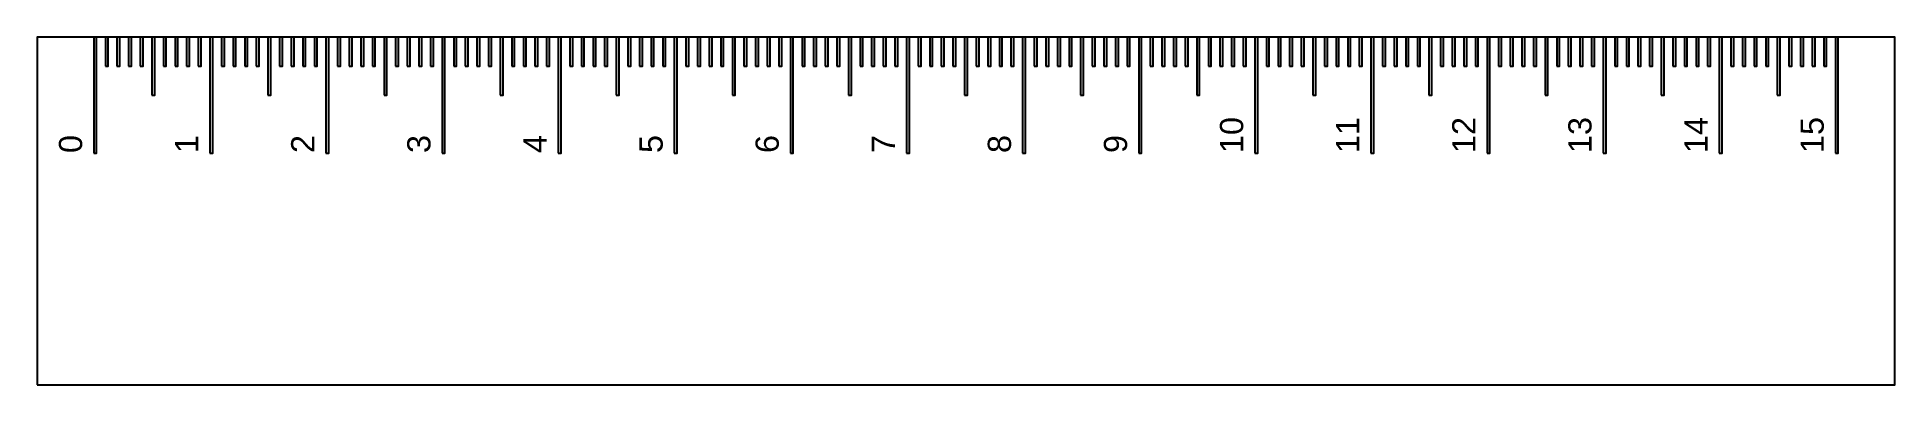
# Model space of a CAD drawing. Header units: millimetres. Extents: x 0 to 160, y 0 to 30.
import ezdxf

# ---------------------------------------------------------------- set-up
doc = ezdxf.new("R2010")
doc.units = ezdxf.units.MM
doc.layers.add('CUT', color=7, linetype='CONTINUOUS')
doc.layers.add('SCAN', color=5, linetype='CONTINUOUS')
doc.styles.get("Standard").update_dxf_attribs({"font": 'arial.ttf'})

msp = doc.modelspace()

# ---------------------------------------------------------------- linework, layer by layer
at = {"layer": 'CUT'}
msp.add_polyline3d([(0, 0, 0), (160, 0, 0), (160, 30, 0), (0, 30, 0)], close=True, dxfattribs=at)
at = {"layer": 'SCAN'}
for points in [[(4.875, 20, 0), (5.125, 20, 0), (5.125, 30, 0), (4.875, 30, 0)], [(5.875, 27.5, 0), (6.125, 27.5, 0), (6.125, 30, 0), (5.875, 30, 0)], [(6.875, 27.5, 0), (7.125, 27.5, 0), (7.125, 30, 0), (6.875, 30, 0)], [(7.875, 27.5, 0), (8.125, 27.5, 0), (8.125, 30, 0), (7.875, 30, 0)], [(8.875, 27.5, 0), (9.125, 27.5, 0), (9.125, 30, 0), (8.875, 30, 0)], [(9.875, 25, 0), (10.125, 25, 0), (10.125, 30, 0), (9.875, 30, 0)], [(10.875, 27.5, 0), (11.125, 27.5, 0), (11.125, 30, 0), (10.875, 30, 0)], [(11.875, 27.5, 0), (12.125, 27.5, 0), (12.125, 30, 0), (11.875, 30, 0)], [(12.875, 27.5, 0), (13.125, 27.5, 0), (13.125, 30, 0), (12.875, 30, 0)], [(13.875, 27.5, 0), (14.125, 27.5, 0), (14.125, 30, 0), (13.875, 30, 0)], [(14.875, 20, 0), (15.125, 20, 0), (15.125, 30, 0), (14.875, 30, 0)], [(15.875, 27.5, 0), (16.125, 27.5, 0), (16.125, 30, 0), (15.875, 30, 0)], [(16.875, 27.5, 0), (17.125, 27.5, 0), (17.125, 30, 0), (16.875, 30, 0)], [(17.875, 27.5, 0), (18.125, 27.5, 0), (18.125, 30, 0), (17.875, 30, 0)], [(18.875, 27.5, 0), (19.125, 27.5, 0), (19.125, 30, 0), (18.875, 30, 0)], [(19.875, 25, 0), (20.125, 25, 0), (20.125, 30, 0), (19.875, 30, 0)], [(20.875, 27.5, 0), (21.125, 27.5, 0), (21.125, 30, 0), (20.875, 30, 0)], [(21.875, 27.5, 0), (22.125, 27.5, 0), (22.125, 30, 0), (21.875, 30, 0)], [(22.875, 27.5, 0), (23.125, 27.5, 0), (23.125, 30, 0), (22.875, 30, 0)], [(23.875, 27.5, 0), (24.125, 27.5, 0), (24.125, 30, 0), (23.875, 30, 0)], [(24.875, 20, 0), (25.125, 20, 0), (25.125, 30, 0), (24.875, 30, 0)], [(25.875, 27.5, 0), (26.125, 27.5, 0), (26.125, 30, 0), (25.875, 30, 0)], [(26.875, 27.5, 0), (27.125, 27.5, 0), (27.125, 30, 0), (26.875, 30, 0)], [(27.875, 27.5, 0), (28.125, 27.5, 0), (28.125, 30, 0), (27.875, 30, 0)], [(28.875, 27.5, 0), (29.125, 27.5, 0), (29.125, 30, 0), (28.875, 30, 0)], [(29.875, 25, 0), (30.125, 25, 0), (30.125, 30, 0), (29.875, 30, 0)], [(30.875, 27.5, 0), (31.125, 27.5, 0), (31.125, 30, 0), (30.875, 30, 0)], [(31.875, 27.5, 0), (32.125, 27.5, 0), (32.125, 30, 0), (31.875, 30, 0)], [(32.875, 27.5, 0), (33.125, 27.5, 0), (33.125, 30, 0), (32.875, 30, 0)], [(33.875, 27.5, 0), (34.125, 27.5, 0), (34.125, 30, 0), (33.875, 30, 0)], [(34.875, 20, 0), (35.125, 20, 0), (35.125, 30, 0), (34.875, 30, 0)], [(35.875, 27.5, 0), (36.125, 27.5, 0), (36.125, 30, 0), (35.875, 30, 0)], [(36.875, 27.5, 0), (37.125, 27.5, 0), (37.125, 30, 0), (36.875, 30, 0)], [(37.875, 27.5, 0), (38.125, 27.5, 0), (38.125, 30, 0), (37.875, 30, 0)], [(38.875, 27.5, 0), (39.125, 27.5, 0), (39.125, 30, 0), (38.875, 30, 0)], [(39.875, 25, 0), (40.125, 25, 0), (40.125, 30, 0), (39.875, 30, 0)], [(40.875, 27.5, 0), (41.125, 27.5, 0), (41.125, 30, 0), (40.875, 30, 0)], [(41.875, 27.5, 0), (42.125, 27.5, 0), (42.125, 30, 0), (41.875, 30, 0)], [(42.875, 27.5, 0), (43.125, 27.5, 0), (43.125, 30, 0), (42.875, 30, 0)], [(43.875, 27.5, 0), (44.125, 27.5, 0), (44.125, 30, 0), (43.875, 30, 0)], [(44.875, 20, 0), (45.125, 20, 0), (45.125, 30, 0), (44.875, 30, 0)], [(45.875, 27.5, 0), (46.125, 27.5, 0), (46.125, 30, 0), (45.875, 30, 0)], [(46.875, 27.5, 0), (47.125, 27.5, 0), (47.125, 30, 0), (46.875, 30, 0)], [(47.875, 27.5, 0), (48.125, 27.5, 0), (48.125, 30, 0), (47.875, 30, 0)], [(48.875, 27.5, 0), (49.125, 27.5, 0), (49.125, 30, 0), (48.875, 30, 0)], [(49.875, 25, 0), (50.125, 25, 0), (50.125, 30, 0), (49.875, 30, 0)], [(50.875, 27.5, 0), (51.125, 27.5, 0), (51.125, 30, 0), (50.875, 30, 0)], [(51.875, 27.5, 0), (52.125, 27.5, 0), (52.125, 30, 0), (51.875, 30, 0)], [(52.875, 27.5, 0), (53.125, 27.5, 0), (53.125, 30, 0), (52.875, 30, 0)], [(53.875, 27.5, 0), (54.125, 27.5, 0), (54.125, 30, 0), (53.875, 30, 0)], [(54.875, 20, 0), (55.125, 20, 0), (55.125, 30, 0), (54.875, 30, 0)], [(55.875, 27.5, 0), (56.125, 27.5, 0), (56.125, 30, 0), (55.875, 30, 0)], [(56.875, 27.5, 0), (57.125, 27.5, 0), (57.125, 30, 0), (56.875, 30, 0)], [(57.875, 27.5, 0), (58.125, 27.5, 0), (58.125, 30, 0), (57.875, 30, 0)], [(58.875, 27.5, 0), (59.125, 27.5, 0), (59.125, 30, 0), (58.875, 30, 0)], [(59.875, 25, 0), (60.125, 25, 0), (60.125, 30, 0), (59.875, 30, 0)], [(60.875, 27.5, 0), (61.125, 27.5, 0), (61.125, 30, 0), (60.875, 30, 0)], [(61.875, 27.5, 0), (62.125, 27.5, 0), (62.125, 30, 0), (61.875, 30, 0)], [(62.875, 27.5, 0), (63.125, 27.5, 0), (63.125, 30, 0), (62.875, 30, 0)], [(63.875, 27.5, 0), (64.125, 27.5, 0), (64.125, 30, 0), (63.875, 30, 0)], [(64.875, 20, 0), (65.125, 20, 0), (65.125, 30, 0), (64.875, 30, 0)], [(65.875, 27.5, 0), (66.125, 27.5, 0), (66.125, 30, 0), (65.875, 30, 0)], [(66.875, 27.5, 0), (67.125, 27.5, 0), (67.125, 30, 0), (66.875, 30, 0)], [(67.875, 27.5, 0), (68.125, 27.5, 0), (68.125, 30, 0), (67.875, 30, 0)], [(68.875, 27.5, 0), (69.125, 27.5, 0), (69.125, 30, 0), (68.875, 30, 0)], [(69.875, 25, 0), (70.125, 25, 0), (70.125, 30, 0), (69.875, 30, 0)], [(70.875, 27.5, 0), (71.125, 27.5, 0), (71.125, 30, 0), (70.875, 30, 0)], [(71.875, 27.5, 0), (72.125, 27.5, 0), (72.125, 30, 0), (71.875, 30, 0)], [(72.875, 27.5, 0), (73.125, 27.5, 0), (73.125, 30, 0), (72.875, 30, 0)], [(73.875, 27.5, 0), (74.125, 27.5, 0), (74.125, 30, 0), (73.875, 30, 0)], [(74.875, 20, 0), (75.125, 20, 0), (75.125, 30, 0), (74.875, 30, 0)], [(75.875, 27.5, 0), (76.125, 27.5, 0), (76.125, 30, 0), (75.875, 30, 0)], [(76.875, 27.5, 0), (77.125, 27.5, 0), (77.125, 30, 0), (76.875, 30, 0)], [(77.875, 27.5, 0), (78.125, 27.5, 0), (78.125, 30, 0), (77.875, 30, 0)], [(78.875, 27.5, 0), (79.125, 27.5, 0), (79.125, 30, 0), (78.875, 30, 0)], [(79.875, 25, 0), (80.125, 25, 0), (80.125, 30, 0), (79.875, 30, 0)], [(80.875, 27.5, 0), (81.125, 27.5, 0), (81.125, 30, 0), (80.875, 30, 0)], [(81.875, 27.5, 0), (82.125, 27.5, 0), (82.125, 30, 0), (81.875, 30, 0)], [(82.875, 27.5, 0), (83.125, 27.5, 0), (83.125, 30, 0), (82.875, 30, 0)], [(83.875, 27.5, 0), (84.125, 27.5, 0), (84.125, 30, 0), (83.875, 30, 0)], [(84.875, 20, 0), (85.125, 20, 0), (85.125, 30, 0), (84.875, 30, 0)], [(85.875, 27.5, 0), (86.125, 27.5, 0), (86.125, 30, 0), (85.875, 30, 0)], [(86.875, 27.5, 0), (87.125, 27.5, 0), (87.125, 30, 0), (86.875, 30, 0)], [(87.875, 27.5, 0), (88.125, 27.5, 0), (88.125, 30, 0), (87.875, 30, 0)], [(88.875, 27.5, 0), (89.125, 27.5, 0), (89.125, 30, 0), (88.875, 30, 0)], [(89.875, 25, 0), (90.125, 25, 0), (90.125, 30, 0), (89.875, 30, 0)], [(90.875, 27.5, 0), (91.125, 27.5, 0), (91.125, 30, 0), (90.875, 30, 0)], [(91.875, 27.5, 0), (92.125, 27.5, 0), (92.125, 30, 0), (91.875, 30, 0)], [(92.875, 27.5, 0), (93.125, 27.5, 0), (93.125, 30, 0), (92.875, 30, 0)], [(93.875, 27.5, 0), (94.125, 27.5, 0), (94.125, 30, 0), (93.875, 30, 0)], [(94.875, 20, 0), (95.125, 20, 0), (95.125, 30, 0), (94.875, 30, 0)], [(95.875, 27.5, 0), (96.125, 27.5, 0), (96.125, 30, 0), (95.875, 30, 0)], [(96.875, 27.5, 0), (97.125, 27.5, 0), (97.125, 30, 0), (96.875, 30, 0)], [(97.875, 27.5, 0), (98.125, 27.5, 0), (98.125, 30, 0), (97.875, 30, 0)], [(98.875, 27.5, 0), (99.125, 27.5, 0), (99.125, 30, 0), (98.875, 30, 0)], [(99.875, 25, 0), (100.125, 25, 0), (100.125, 30, 0), (99.875, 30, 0)], [(100.875, 27.5, 0), (101.125, 27.5, 0), (101.125, 30, 0), (100.875, 30, 0)], [(101.875, 27.5, 0), (102.125, 27.5, 0), (102.125, 30, 0), (101.875, 30, 0)], [(102.875, 27.5, 0), (103.125, 27.5, 0), (103.125, 30, 0), (102.875, 30, 0)], [(103.875, 27.5, 0), (104.125, 27.5, 0), (104.125, 30, 0), (103.875, 30, 0)], [(104.875, 20, 0), (105.125, 20, 0), (105.125, 30, 0), (104.875, 30, 0)], [(105.875, 27.5, 0), (106.125, 27.5, 0), (106.125, 30, 0), (105.875, 30, 0)], [(106.875, 27.5, 0), (107.125, 27.5, 0), (107.125, 30, 0), (106.875, 30, 0)], [(107.875, 27.5, 0), (108.125, 27.5, 0), (108.125, 30, 0), (107.875, 30, 0)], [(108.875, 27.5, 0), (109.125, 27.5, 0), (109.125, 30, 0), (108.875, 30, 0)], [(109.875, 25, 0), (110.125, 25, 0), (110.125, 30, 0), (109.875, 30, 0)], [(110.875, 27.5, 0), (111.125, 27.5, 0), (111.125, 30, 0), (110.875, 30, 0)], [(111.875, 27.5, 0), (112.125, 27.5, 0), (112.125, 30, 0), (111.875, 30, 0)], [(112.875, 27.5, 0), (113.125, 27.5, 0), (113.125, 30, 0), (112.875, 30, 0)], [(113.875, 27.5, 0), (114.125, 27.5, 0), (114.125, 30, 0), (113.875, 30, 0)], [(114.875, 20, 0), (115.125, 20, 0), (115.125, 30, 0), (114.875, 30, 0)], [(115.875, 27.5, 0), (116.125, 27.5, 0), (116.125, 30, 0), (115.875, 30, 0)], [(116.875, 27.5, 0), (117.125, 27.5, 0), (117.125, 30, 0), (116.875, 30, 0)], [(117.875, 27.5, 0), (118.125, 27.5, 0), (118.125, 30, 0), (117.875, 30, 0)], [(118.875, 27.5, 0), (119.125, 27.5, 0), (119.125, 30, 0), (118.875, 30, 0)], [(119.875, 25, 0), (120.125, 25, 0), (120.125, 30, 0), (119.875, 30, 0)], [(120.875, 27.5, 0), (121.125, 27.5, 0), (121.125, 30, 0), (120.875, 30, 0)], [(121.875, 27.5, 0), (122.125, 27.5, 0), (122.125, 30, 0), (121.875, 30, 0)], [(122.875, 27.5, 0), (123.125, 27.5, 0), (123.125, 30, 0), (122.875, 30, 0)], [(123.875, 27.5, 0), (124.125, 27.5, 0), (124.125, 30, 0), (123.875, 30, 0)], [(124.875, 20, 0), (125.125, 20, 0), (125.125, 30, 0), (124.875, 30, 0)], [(125.875, 27.5, 0), (126.125, 27.5, 0), (126.125, 30, 0), (125.875, 30, 0)], [(126.875, 27.5, 0), (127.125, 27.5, 0), (127.125, 30, 0), (126.875, 30, 0)], [(127.875, 27.5, 0), (128.125, 27.5, 0), (128.125, 30, 0), (127.875, 30, 0)], [(128.875, 27.5, 0), (129.125, 27.5, 0), (129.125, 30, 0), (128.875, 30, 0)], [(129.875, 25, 0), (130.125, 25, 0), (130.125, 30, 0), (129.875, 30, 0)], [(130.875, 27.5, 0), (131.125, 27.5, 0), (131.125, 30, 0), (130.875, 30, 0)], [(131.875, 27.5, 0), (132.125, 27.5, 0), (132.125, 30, 0), (131.875, 30, 0)], [(132.875, 27.5, 0), (133.125, 27.5, 0), (133.125, 30, 0), (132.875, 30, 0)], [(133.875, 27.5, 0), (134.125, 27.5, 0), (134.125, 30, 0), (133.875, 30, 0)], [(134.875, 20, 0), (135.125, 20, 0), (135.125, 30, 0), (134.875, 30, 0)], [(135.875, 27.5, 0), (136.125, 27.5, 0), (136.125, 30, 0), (135.875, 30, 0)], [(136.875, 27.5, 0), (137.125, 27.5, 0), (137.125, 30, 0), (136.875, 30, 0)], [(137.875, 27.5, 0), (138.125, 27.5, 0), (138.125, 30, 0), (137.875, 30, 0)], [(138.875, 27.5, 0), (139.125, 27.5, 0), (139.125, 30, 0), (138.875, 30, 0)], [(139.875, 25, 0), (140.125, 25, 0), (140.125, 30, 0), (139.875, 30, 0)], [(140.875, 27.5, 0), (141.125, 27.5, 0), (141.125, 30, 0), (140.875, 30, 0)], [(141.875, 27.5, 0), (142.125, 27.5, 0), (142.125, 30, 0), (141.875, 30, 0)], [(142.875, 27.5, 0), (143.125, 27.5, 0), (143.125, 30, 0), (142.875, 30, 0)], [(143.875, 27.5, 0), (144.125, 27.5, 0), (144.125, 30, 0), (143.875, 30, 0)], [(144.875, 20, 0), (145.125, 20, 0), (145.125, 30, 0), (144.875, 30, 0)], [(145.875, 27.5, 0), (146.125, 27.5, 0), (146.125, 30, 0), (145.875, 30, 0)], [(146.875, 27.5, 0), (147.125, 27.5, 0), (147.125, 30, 0), (146.875, 30, 0)], [(147.875, 27.5, 0), (148.125, 27.5, 0), (148.125, 30, 0), (147.875, 30, 0)], [(148.875, 27.5, 0), (149.125, 27.5, 0), (149.125, 30, 0), (148.875, 30, 0)], [(149.875, 25, 0), (150.125, 25, 0), (150.125, 30, 0), (149.875, 30, 0)], [(150.875, 27.5, 0), (151.125, 27.5, 0), (151.125, 30, 0), (150.875, 30, 0)], [(151.875, 27.5, 0), (152.125, 27.5, 0), (152.125, 30, 0), (151.875, 30, 0)], [(152.875, 27.5, 0), (153.125, 27.5, 0), (153.125, 30, 0), (152.875, 30, 0)], [(153.875, 27.5, 0), (154.125, 27.5, 0), (154.125, 30, 0), (153.875, 30, 0)], [(154.875, 20, 0), (155.125, 20, 0), (155.125, 30, 0), (154.875, 30, 0)]]:
    msp.add_polyline3d(points, close=True, dxfattribs=at)

# ---------------------------------------------------------------- texts
for s, p in [('10', (103.875, 20)), ('11', (113.875, 20)), ('12', (123.875, 20)), ('13', (133.875, 20)), ('14', (143.875, 20)), ('15', (153.875, 20)), ('0', (3.875, 20)), ('1', (13.875, 20)), ('2', (23.875, 20)), ('3', (33.875, 20)), ('4', (43.875, 20)), ('5', (53.875, 20)), ('6', (63.875, 20)), ('7', (73.875, 20)), ('8', (83.875, 20)), ('9', (93.875, 20))]:
    msp.add_text(s, height=2, rotation=90, dxfattribs=at).set_placement(p)

doc.saveas('drawing.dxf')
